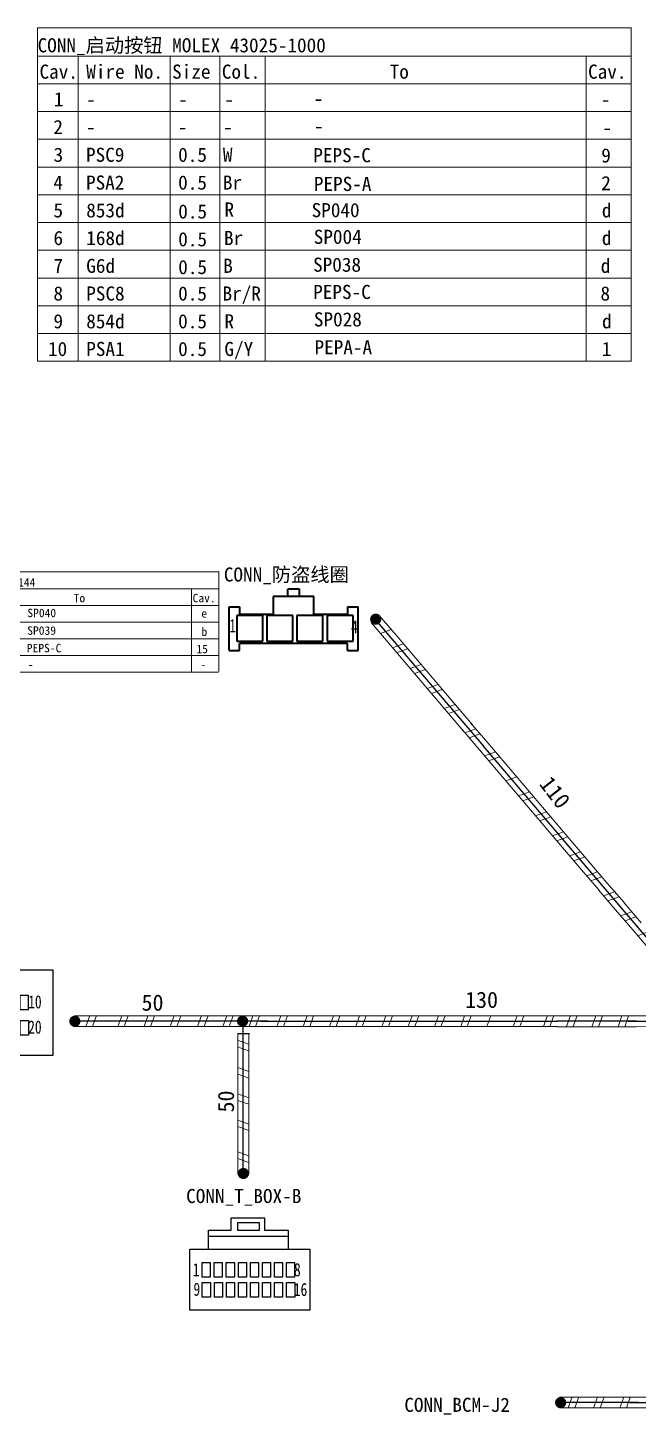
# Model space of a CAD drawing. Header units: millimetres. Extents: x 17 to 3784, y 12 to 1382.
# Drawn here: x 998.7 to 1053.5, y 724.8 to 848.6 of the extents above; entities that cross this region are included whole.
import ezdxf

# ---------------------------------------------------------------- set-up
doc = ezdxf.new("R2010")
doc.units = ezdxf.units.MM
doc.styles.add('FangSong_GB2312_Style', font='simfang.ttf')
doc.styles.add('样式 2', font='', dxfattribs={"width": 0.75})
doc.styles.get('样式 2').set_extended_font_data('宋体')

# ---------------------------------------------------------------- blocks, each defined once
blk = doc.blocks.new('*U24')
blk.add_lwpolyline([(-0.36, 0.66), (0.36, 0.66), (0.36, -0.66), (-0.36, -0.66)], close=True)
blk = doc.blocks.new('*U25')
at = {"color": 0, "linetype": 'ByBlock', "lineweight": -2, "transparency": 16777216}
for p in [(0, 0), (1.08, 0), (2.16, 0), (3.24, 0), (4.32, 0), (5.4, 0), (6.48, 0), (7.56, 0), (8.64, 0), (9.72, 0)]:
    blk.add_blockref('*U24', p, dxfattribs=at)
blk = doc.blocks.new('*U26')
blk.add_lwpolyline([(-0.36, 0.66), (0.36, 0.66), (0.36, -0.66), (-0.36, -0.66)], close=True)
blk = doc.blocks.new('*U27')
at = {"color": 0, "linetype": 'ByBlock', "lineweight": -2, "transparency": 16777216}
for p in [(0, 0), (1.08, 0), (2.16, 0), (3.24, 0), (4.32, 0), (5.4, 0), (6.48, 0), (7.56, 0), (8.64, 0), (9.72, 0)]:
    blk.add_blockref('*U26', p, dxfattribs=at)
blk = doc.blocks.new('*U28')
blk.add_lwpolyline([(-0.36, 0.66), (0.36, 0.66), (0.36, -0.66), (-0.36, -0.66)], close=True)
blk = doc.blocks.new('*U29')
at = {"color": 0, "linetype": 'ByBlock', "lineweight": -2, "transparency": 16777216}
for p in [(0, 0), (1.08, 0), (2.16, 0), (3.24, 0), (4.32, 0), (5.4, 0), (6.48, 0), (7.56, 0)]:
    blk.add_blockref('*U28', p, dxfattribs=at)
blk = doc.blocks.new('*U30')
blk.add_lwpolyline([(-0.36, 0.66), (0.36, 0.66), (0.36, -0.66), (-0.36, -0.66)], close=True)
blk = doc.blocks.new('*U31')
at = {"color": 0, "linetype": 'ByBlock', "lineweight": -2, "transparency": 16777216}
for p in [(0, 0), (1.08, 0), (2.16, 0), (3.24, 0), (4.32, 0), (5.4, 0), (6.48, 0), (7.56, 0)]:
    blk.add_blockref('*U30', p, dxfattribs=at)

msp = doc.modelspace()

# ---------------------------------------------------------------- hatches: boundary and pattern name
h = msp.add_hatch(color=0)
edge = h.paths.add_edge_path(flags=0)
edge.add_arc((1029.95, 795.61), 0.507, 180, 540)
h = msp.add_hatch(color=0)
edge = h.paths.add_edge_path(flags=0)
edge.add_arc((1002.97, 759.58), 0.507, 180, 540)
h = msp.add_hatch(color=0)
edge = h.paths.add_edge_path(flags=0)
edge.add_arc((1018.01, 759.59), 0.507, 180, 540)
h = msp.add_hatch(color=0)
edge = h.paths.add_edge_path(flags=0)
edge.add_arc((1018.08, 745.94), 0.507, 270, 630)
h = msp.add_hatch(color=0)
edge = h.paths.add_edge_path(flags=0)
edge.add_arc((1046.53, 725.41), 0.507, 180, 540)

# ---------------------------------------------------------------- linework, layer by layer
at = {"color": 0, "lineweight": 35, "ltscale": 0.031876}
for p, q in [((1022.07, 797.63), (1020.75, 797.63)), ((1024.41, 797.63), (1023.1, 797.63))]:
    msp.add_line(p, q, dxfattribs=at)
at = {"color": 0, "lineweight": 35, "ltscale": 0.038126}
for p, q in [((1020.75, 797.63), (1020.75, 796.06)), ((1024.41, 796.06), (1024.41, 797.63))]:
    msp.add_line(p, q, dxfattribs=at)
at = {"color": 0, "lineweight": 35, "ltscale": 0.025}
for p, q in [((1023.1, 798.3), (1022.07, 798.3)), ((1023.1, 797.63), (1022.07, 797.63))]:
    msp.add_line(p, q, dxfattribs=at)
at = {"color": 0, "lineweight": 35, "ltscale": 0.01625}
for p, q in [((1022.07, 797.63), (1022.07, 798.3)), ((1023.1, 797.63), (1023.1, 798.3))]:
    msp.add_line(p, q, dxfattribs=at)
at = {"color": 0, "lineweight": 35, "ltscale": 0.022499}
for p, q in [((1016.8, 796.71), (1017.73, 796.71)), ((1027.43, 796.71), (1028.36, 796.71)), ((1016.8, 792.79), (1017.73, 792.79)), ((1027.43, 792.79), (1028.36, 792.79))]:
    msp.add_line(p, q, dxfattribs=at)
at = {"color": 0, "lineweight": 35, "ltscale": 0.09525}
for p, q in [((1016.8, 792.79), (1016.8, 796.71)), ((1028.36, 792.79), (1028.36, 796.71))]:
    msp.add_line(p, q, dxfattribs=at)
at = {"color": 0, "lineweight": 35, "ltscale": 0.015875}
for p, q in [((1017.73, 796.71), (1017.73, 796.06)), ((1027.43, 796.71), (1027.43, 796.06)), ((1017.73, 792.79), (1017.73, 793.44)), ((1027.43, 792.79), (1027.43, 793.44))]:
    msp.add_line(p, q, dxfattribs=at)
at = {"color": 0, "lineweight": 35, "ltscale": 0.038}
for p, q in [((1017.5, 795.95), (1017.5, 793.63)), ((1019.82, 795.95), (1017.5, 795.95)), ((1019.82, 793.63), (1019.82, 795.95)), ((1020.19, 795.95), (1020.19, 793.63)), ((1022.51, 795.95), (1020.19, 795.95)), ((1022.51, 793.63), (1022.51, 795.95)), ((1022.87, 795.95), (1022.87, 793.63)), ((1025.2, 795.95), (1022.87, 795.95)), ((1025.2, 793.63), (1025.2, 795.95)), ((1025.59, 795.95), (1025.59, 793.63)), ((1027.92, 795.95), (1025.59, 795.95)), ((1027.92, 793.63), (1027.92, 795.95)), ((1017.5, 793.63), (1019.82, 793.63)), ((1020.19, 793.63), (1022.51, 793.63)), ((1022.87, 793.63), (1025.2, 793.63)), ((1025.59, 793.63), (1027.92, 793.63))]:
    msp.add_line(p, q, dxfattribs=at)
at = {"color": 0, "lineweight": 35, "ltscale": 0.073375}
for p, q in [((1017.73, 796.06), (1020.75, 796.06)), ((1024.41, 796.06), (1027.43, 796.06))]:
    msp.add_line(p, q, dxfattribs=at)
for p, q in [((1029.53, 795.29), (1030.28, 795.91)), ((1002.9, 760.08), (1002.9, 759.09)), ((1018.04, 759.6), (1018.04, 745.84)), ((1017.57, 758.5), (1018.62, 758.5)), ((1017.58, 745.87), (1018.57, 745.87)), ((1017, 740.86), (1017, 741.96)), ((1017, 741.96), (1019.97, 741.96)), ((1019.97, 741.96), (1019.97, 740.86)), ((1014.95, 739.17), (1014.95, 740.86)), ((1014.95, 740.86), (1017, 740.86)), ((1019.97, 740.86), (1022.11, 740.86)), ((1022.11, 740.86), (1022.11, 739.17)), ((1014.95, 740.32), (1022.11, 740.32))]:
    msp.add_line(p, q)
at = {"color": 0, "lineweight": 35, "ltscale": 0.235501}
msp.add_line((1027.43, 793.44), (1017.73, 793.44), dxfattribs=at)
at = {"color": 7, "linetype": 'Continuous', "lineweight": 13}
for points in [[(999.63, 848.61), (1052.87, 848.61)], [(999.63, 848.61), (999.63, 818.72)], [(1052.86, 848.6), (1052.86, 818.72)], [(999.63, 846.06), (1052.87, 846.06)], [(1003.26, 846.02), (1003.26, 818.72)], [(1011.53, 846.06), (1011.53, 818.72)], [(1015.98, 846.06), (1015.98, 818.72)], [(1020.04, 846.06), (1020.04, 818.72)], [(1048.81, 846.06), (1048.81, 818.72)], [(999.63, 843.58), (1052.87, 843.58)], [(999.63, 841.09), (1052.87, 841.09)], [(999.63, 838.61), (1052.87, 838.61)], [(999.63, 836.12), (1052.87, 836.12)], [(999.63, 833.64), (1052.87, 833.64)], [(999.63, 831.15), (1052.87, 831.15)], [(999.63, 828.66), (1052.87, 828.66)], [(999.63, 826.18), (1052.87, 826.18)], [(999.63, 823.69), (1052.87, 823.69)], [(999.63, 821.21), (1052.87, 821.21)], [(999.63, 818.72), (1052.87, 818.72)], [(983.92, 799.86), (1015.86, 799.86)], [(1015.89, 799.89), (1015.89, 790.91)], [(983.92, 798.33), (1015.86, 798.33)], [(1013.43, 798.33), (1013.43, 790.87)], [(983.92, 796.84), (1015.86, 796.84)], [(983.92, 795.35), (1015.86, 795.35)], [(983.92, 793.86), (1015.86, 793.86)], [(983.92, 792.37), (1015.86, 792.37)], [(983.92, 790.87), (1015.86, 790.87)], [(1039.62, 784.22), (1054.87, 766.33)], [(1020.23, 759.59), (1002.9, 759.59)], [(1043.93, 759.59), (1020.41, 759.59)], [(1053.32, 759.59), (1046.23, 759.59)], [(1076.87, 759.59), (1053.36, 759.59)], [(1053.48, 725.42), (1046.38, 725.42)]]:
    msp.add_lwpolyline(points, dxfattribs=at)
at = {"color": 7, "linetype": 'Continuous', "lineweight": 0}
for points in [[(1031.05, 793.51), (1029.53, 795.3)], [(1030.27, 795.94), (1031.8, 794.15)], [(1031.34, 794.69), (1030.37, 794.32)], [(1031.8, 794.15), (1033.33, 792.36)], [(1032.58, 791.72), (1031.05, 793.51)], [(1032.42, 793.4), (1031.44, 793.03)], [(1032.8, 792.95), (1031.82, 792.58)], [(1034.11, 789.93), (1032.58, 791.72)], [(1034.02, 791.55), (1033.04, 791.18)], [(1033.33, 792.36), (1034.86, 790.56)], [(1034.4, 791.1), (1033.42, 790.73)], [(1035.64, 788.14), (1034.11, 789.93)], [(1034.86, 790.56), (1036.38, 788.77)], [(1035.54, 789.76), (1034.57, 789.39)], [(1035.92, 789.31), (1034.95, 788.94)], [(1036.38, 788.77), (1038.62, 786.15)], [(1037.82, 785.58), (1035.64, 788.14)], [(1037.07, 787.97), (1036.09, 787.6)], [(1037.45, 787.52), (1036.48, 787.15)], [(1038.46, 786.33), (1039.99, 784.54)], [(1039.24, 783.9), (1037.72, 785.7)], [(1038.91, 785.79), (1037.94, 785.42)], [(1039.29, 785.34), (1038.32, 784.97)], [(1040.77, 782.11), (1039.24, 783.9)], [(1039.7, 783.37), (1040.68, 783.73)], [(1039.99, 784.54), (1041.52, 782.75)], [(1040.08, 782.92), (1041.06, 783.29)], [(1041.52, 782.75), (1043.05, 780.96)], [(1042.3, 780.32), (1040.77, 782.11)], [(1041.61, 781.13), (1042.59, 781.49)], [(1043.83, 778.53), (1042.3, 780.32)], [(1042.76, 779.78), (1043.73, 780.15)], [(1043.04, 780.96), (1044.57, 779.16)], [(1043.14, 779.33), (1044.11, 779.7)], [(1044.57, 779.16), (1046.1, 777.37)], [(1045.35, 776.74), (1043.83, 778.53)], [(1044.28, 777.99), (1045.26, 778.36)], [(1044.67, 777.54), (1045.64, 777.91)], [(1046.88, 774.95), (1045.35, 776.74)], [(1045.81, 776.2), (1046.79, 776.57)], [(1046.1, 777.37), (1047.63, 775.58)], [(1046.19, 775.75), (1047.17, 776.12)], [(1047.63, 775.58), (1049.15, 773.79)], [(1048.41, 773.15), (1046.88, 774.94)], [(1047.34, 774.41), (1048.31, 774.77)], [(1047.72, 773.96), (1048.7, 774.33)], [(1049.94, 771.36), (1048.41, 773.15)], [(1048.87, 772.61), (1049.84, 772.98)], [(1049.15, 773.79), (1050.68, 772)], [(1049.25, 772.17), (1050.22, 772.53)], [(1051.46, 769.57), (1049.93, 771.36)], [(1050.68, 772), (1052.21, 770.21)], [(1050.39, 770.82), (1051.37, 771.19)], [(1050.77, 770.38), (1051.75, 770.74)], [(1052.21, 770.2), (1053.74, 768.41)], [(1052.99, 767.78), (1051.46, 769.57)], [(1051.92, 769.03), (1052.9, 769.4)], [(1052.3, 768.58), (1053.28, 768.95)], [(1054.52, 765.99), (1052.99, 767.78)], [(1053.45, 767.24), (1054.42, 767.61)], [(1002.9, 760.08), (1005.26, 760.08)], [(1005.26, 759.1), (1002.9, 759.1)], [(1003.96, 759.11), (1004.31, 760.09)], [(1004.55, 759.11), (1004.9, 760.09)], [(1008.46, 759.1), (1005.02, 759.1)], [(1005.1, 760.08), (1008.46, 760.08)], [(1006.82, 759.1), (1007.17, 760.08)], [(1007.4, 759.1), (1007.76, 760.08)], [(1008.46, 760.08), (1010.82, 760.08)], [(1010.82, 759.1), (1008.46, 759.1)], [(1009.17, 759.1), (1009.52, 760.08)], [(1009.76, 759.1), (1010.11, 760.08)], [(1010.82, 760.08), (1013.17, 760.08)], [(1013.17, 759.1), (1010.82, 759.1)], [(1011.52, 759.1), (1011.88, 760.08)], [(1012.11, 759.1), (1012.47, 760.08)], [(1013.17, 760.08), (1015.53, 760.08)], [(1015.53, 759.1), (1013.17, 759.1)], [(1013.97, 759.12), (1014.32, 760.1)], [(1014.55, 759.12), (1014.91, 760.1)], [(1015.53, 760.08), (1017.88, 760.08)], [(1017.88, 759.1), (1015.53, 759.1)], [(1016.23, 759.1), (1016.59, 760.08)], [(1016.82, 759.1), (1017.17, 760.08)], [(1017.88, 760.08), (1020.78, 760.08)], [(1020.52, 759.1), (1017.88, 759.1)], [(1018.59, 759.1), (1018.94, 760.08)], [(1019.18, 759.1), (1019.53, 760.08)], [(1020.38, 760.08), (1022.74, 760.08)], [(1022.74, 759.1), (1020.38, 759.1)], [(1021.44, 760.08), (1021.09, 759.1)], [(1022.03, 760.08), (1021.68, 759.1)], [(1022.74, 760.08), (1025.09, 760.08)], [(1025.09, 759.1), (1022.74, 759.1)], [(1023.8, 760.08), (1023.44, 759.1)], [(1024.38, 760.08), (1024.03, 759.1)], [(1025.09, 760.08), (1027.44, 760.08)], [(1027.44, 759.1), (1025.09, 759.1)], [(1026.15, 760.08), (1025.8, 759.1)], [(1026.74, 760.08), (1026.39, 759.1)], [(1027.44, 760.08), (1029.8, 760.08)], [(1029.8, 759.1), (1027.44, 759.1)], [(1028.5, 760.08), (1028.15, 759.1)], [(1029.09, 760.08), (1028.74, 759.1)], [(1029.8, 760.08), (1032.15, 760.08)], [(1032.15, 759.1), (1029.8, 759.1)], [(1030.86, 760.08), (1030.51, 759.1)], [(1031.45, 760.08), (1031.09, 759.1)], [(1032.15, 760.08), (1034.51, 760.08)], [(1034.51, 759.1), (1032.15, 759.1)], [(1033.21, 760.08), (1032.86, 759.1)], [(1033.8, 760.08), (1033.45, 759.1)], [(1034.51, 760.08), (1036.86, 760.08)], [(1036.86, 759.1), (1034.51, 759.1)], [(1035.57, 760.08), (1035.21, 759.1)], [(1036.16, 760.08), (1035.8, 759.1)], [(1036.86, 760.08), (1039.22, 760.08)], [(1039.22, 759.1), (1036.86, 759.1)], [(1037.92, 760.08), (1037.57, 759.1)], [(1038.51, 760.08), (1038.16, 759.1)], [(1039.22, 760.08), (1041.57, 760.08)], [(1041.57, 759.1), (1039.22, 759.1)], [(1040.28, 760.08), (1039.92, 759.1)], [(1041.57, 760.08), (1043.93, 760.08)], [(1043.93, 759.1), (1041.57, 759.1)], [(1042.63, 760.08), (1042.28, 759.1)], [(1043.22, 760.08), (1042.87, 759.1)], [(1043.93, 760.08), (1046.28, 760.08)], [(1046.28, 759.1), (1043.93, 759.1)], [(1044.99, 759.11), (1045.34, 760.09)], [(1045.57, 759.11), (1045.93, 760.09)], [(1046.26, 760.08), (1048.62, 760.08)], [(1048.62, 759.09), (1046.26, 759.09)], [(1047.06, 759.11), (1047.41, 760.1)], [(1047.65, 759.11), (1048, 760.1)], [(1048.62, 760.08), (1050.97, 760.08)], [(1050.97, 759.09), (1048.62, 759.09)], [(1049.32, 759.09), (1049.68, 760.08)], [(1049.91, 759.09), (1050.27, 760.08)], [(1050.97, 760.08), (1053.33, 760.08)], [(1053.33, 759.09), (1050.97, 759.09)], [(1051.68, 759.09), (1052.03, 760.08)], [(1052.27, 759.09), (1052.62, 760.08)], [(1053.33, 760.07), (1055.68, 760.08)], [(1055.68, 759.1), (1053.33, 759.09)], [(1018.54, 757.52), (1017.56, 757.88)], [(1017.58, 756.14), (1017.58, 758.49)], [(1018.56, 758.49), (1018.56, 756.14)], [(1018.54, 756.93), (1017.56, 757.29)], [(1017.58, 753.79), (1017.58, 756.14)], [(1018.56, 755.08), (1017.58, 755.43)], [(1018.56, 756.14), (1018.56, 753.79)], [(1018.56, 754.49), (1017.58, 754.84)], [(1017.58, 751.43), (1017.58, 753.79)], [(1018.56, 752.73), (1017.58, 753.08)], [(1018.56, 753.79), (1018.56, 751.43)], [(1018.56, 752.14), (1017.58, 752.49)], [(1017.58, 748.07), (1017.58, 751.43)], [(1018.56, 750.37), (1017.58, 750.72)], [(1018.56, 751.43), (1018.56, 747.99)], [(1018.56, 749.78), (1017.58, 750.14)], [(1018.55, 747.52), (1017.57, 747.87)], [(1017.58, 745.87), (1017.58, 748.22)], [(1018.56, 748.22), (1018.56, 745.87)], [(1018.55, 746.93), (1017.57, 747.28)], [(1046.42, 725.91), (1048.77, 725.91)], [(1047.21, 724.95), (1047.56, 725.93)], [(1047.8, 724.95), (1048.15, 725.93)], [(1048.77, 725.91), (1051.13, 725.91)], [(1049.48, 724.93), (1049.83, 725.91)], [(1050.07, 724.93), (1050.42, 725.91)], [(1051.13, 725.91), (1053.48, 725.91)], [(1051.83, 724.93), (1052.19, 725.91)], [(1052.42, 724.93), (1052.77, 725.91)], [(1053.48, 725.91), (1055.83, 725.91)], [(1048.77, 724.93), (1046.42, 724.93)], [(1051.13, 724.93), (1048.77, 724.93)], [(1053.48, 724.93), (1051.13, 724.93)], [(1055.83, 724.93), (1053.48, 724.93)]]:
    msp.add_lwpolyline(points, dxfattribs=at)
at = {"color": 7, "linetype": 'Continuous', "lineweight": 25}
for points in [[(1029.9, 795.59), (1039.62, 784.22)], [(1055.38, 765.73), (1039.62, 784.22)], [(1020.24, 759.59), (1002.9, 759.59)], [(1019.63, 759.59), (1046.25, 759.59)], [(1053.33, 759.59), (1046.23, 759.59)], [(1052.57, 759.59), (1076.87, 759.59)], [(1053.49, 725.42), (1046.38, 725.42)], [(1052.73, 725.42), (1077.02, 725.42)]]:
    msp.add_lwpolyline(points, dxfattribs=at)
for points in [[(986.34, 764.18), (1000.99, 764.18), (1000.99, 756.51), (986.34, 756.51)], [(1017.57, 741.56), (1019.5, 741.56), (1019.5, 740.83), (1017.57, 740.83)], [(1013.28, 739.17), (1024.05, 739.17), (1024.05, 733.69), (1013.28, 733.69)]]:
    msp.add_lwpolyline(points, close=True)

# ---------------------------------------------------------------- block references
for name, p in [('*U27', (988.7, 761.27)), ('*U25', (988.72, 758.99)), ('*U31', (1014.75, 737.32)), ('*U29', (1014.76, 735.52))]:
    msp.add_blockref(name, p)

# ---------------------------------------------------------------- texts
at = {"color": 7, "linetype": 'Continuous', "style": 'FangSong_GB2312_Style'}
for s, height, p in [('CONN_启动按钮 MOLEX 43025-1000', 1.2655, (999.63, 846.4)), ('Cav.', 1.265, (999.8, 844.04)), ('Wire No.', 1.265, (1003.99, 844.04)), ('Size', 1.265, (1011.69, 844.04)), ('Col.', 1.265, (1016.15, 844.04)), ('To', 1.265, (1031.2, 844.04)), ('Cav.', 1.265, (1048.99, 844.04)), ('1', 1.27, (1001.09, 841.56)), ('-', 1.27, (1003.99, 841.56)), ('-', 1.27, (1012.23, 841.56)), ('-', 1.27, (1016.37, 841.56)), ('-', 1.27, (1024.38, 841.63)), ('-', 1.27, (1050.14, 841.56)), ('2', 1.27, (1001.04, 839.07)), ('-', 1.27, (1003.97, 839.08)), ('-', 1.27, (1012.21, 839.08)), ('-', 1.27, (1016.26, 839.08)), ('-', 1.27, (1024.41, 839.16)), ('-', 1.27, (1050.27, 839.02)), ('3', 1.27, (1001.06, 836.59)), ('PSC9', 1.265, (1003.97, 836.59)), ('0.5', 1.265, (1012.23, 836.59)), ('W', 1.27, (1016.24, 836.59)), ('PEPS-C', 1.265, (1024.35, 836.55)), ('9', 1.27, (1050.17, 836.53)), ('4', 1.27, (1001.04, 834.1)), ('PSA2', 1.265, (1003.97, 834.1)), ('0.5', 1.265, (1012.23, 834.1)), ('Br', 1.265, (1016.24, 834.1)), ('PEPS-A', 1.265, (1024.4, 833.98)), ('2', 1.27, (1050.17, 834.05)), ('5', 1.27, (1001.05, 831.61)), ('853d', 1.265, (1003.99, 831.61)), ('0.5', 1.265, (1012.24, 831.51)), ('R', 1.27, (1016.38, 831.68)), ('SP040', 1.265, (1024.2, 831.63)), ('d', 1.27, (1050.22, 831.61)), ('6', 1.27, (1001.05, 829.13)), ('168d', 1.265, (1003.99, 829.13)), ('0.5', 1.265, (1012.24, 829.02)), ('Br', 1.265, (1016.34, 829.13)), ('SP004', 1.265, (1024.39, 829.24)), ('d', 1.27, (1050.22, 829.13)), ('7', 1.27, (1001.05, 826.64)), ('G6d', 1.265, (1003.99, 826.64)), ('0.5', 1.265, (1012.24, 826.53)), ('B', 1.27, (1016.27, 826.64)), ('SP038', 1.265, (1024.33, 826.74)), ('d', 1.27, (1050.12, 826.64)), ('8', 1.27, (1001.05, 824.16)), ('PSC8', 1.265, (1003.99, 824.16)), ('0.5', 1.265, (1012.23, 824.16)), ('Br/R', 1.265, (1016.21, 824.16)), ('PEPS-C', 1.265, (1024.34, 824.3)), ('8', 1.27, (1050.1, 824.16)), ('9', 1.27, (1001.05, 821.67)), ('854d', 1.265, (1003.99, 821.67)), ('0.5', 1.265, (1012.23, 821.67)), ('R', 1.27, (1016.38, 821.67)), ('SP028', 1.265, (1024.4, 821.84)), ('d', 1.27, (1050.24, 821.67)), ('10', 1.265, (1000.56, 819.19)), ('PSA1', 1.265, (1003.99, 819.19)), ('0.5', 1.265, (1012.23, 819.19)), ('G/Y', 1.265, (1016.38, 819.19)), ('PEPA-A', 1.265, (1024.46, 819.34)), ('1', 1.27, (1050.22, 819.19)), ('CONN_防盗线圈 MOLEX 90156-0144', 0.7593, (983.92, 798.53)), ('To', 0.759, (1002.86, 797.12)), ('Cav.', 0.759, (1013.53, 797.12)), ('SP040', 0.759, (998.71, 795.79)), ('e', 0.759, (1014.31, 795.75)), ('SP039', 0.759, (998.7, 794.21)), ('b', 0.759, (1014.33, 794.11)), ('PEPS-C', 0.759, (998.66, 792.64)), ('15', 0.759, (1013.87, 792.56)), ('-', 0.759, (998.75, 791.17)), ('-', 0.759, (1014.23, 791.15)), ('50', 1.447, (1008.95, 760.53)), ('130', 1.447, (1037.96, 760.78))]:
    msp.add_text(s, height=height, dxfattribs=at).set_placement(p)
at = {"color": 0, "linetype": 'Continuous', "style": 'FangSong_GB2312_Style'}
for s, height, p in [('CONN_防盗线圈', 1.265, (1016.33, 798.98)), ('CONN_T_BOX-B', 1.2655, (1012.95, 743.29)), ('CONN_BCM-J2', 1.2655, (1032.51, 724.58))]:
    msp.add_text(s, height=height, dxfattribs=at).set_placement(p)
at = {"color": 7, "linetype": 'Continuous', "style": 'FangSong_GB2312_Style'}
for s, rotation, p in [('110', 307.8227, (1044.55, 780.82)), ('50', 90, (1017.24, 751.41))]:
    msp.add_text(s, height=1.447, rotation=rotation, dxfattribs=at).set_placement(p)
at = {"color": 0, "width": 4.3673, "attachment_point": 3, "style": '样式 2'}
for s, insert, char_height in [('1', (1017.42, 795.62), 1.18), ('4', (1028.34, 795.52), 1.18), ('10', (999.99, 761.91), 1.177), ('20', (999.99, 759.65), 1.177), ('8', (1023.22, 737.91), 1.18), ('1', (1014.15, 737.91), 1.18), ('9', (1014.21, 736.16), 1.18), ('16', (1023.81, 736.14), 1.177)]:
    msp.add_mtext(s, dxfattribs=dict(at, insert=insert, char_height=char_height))

doc.saveas('drawing.dxf')
